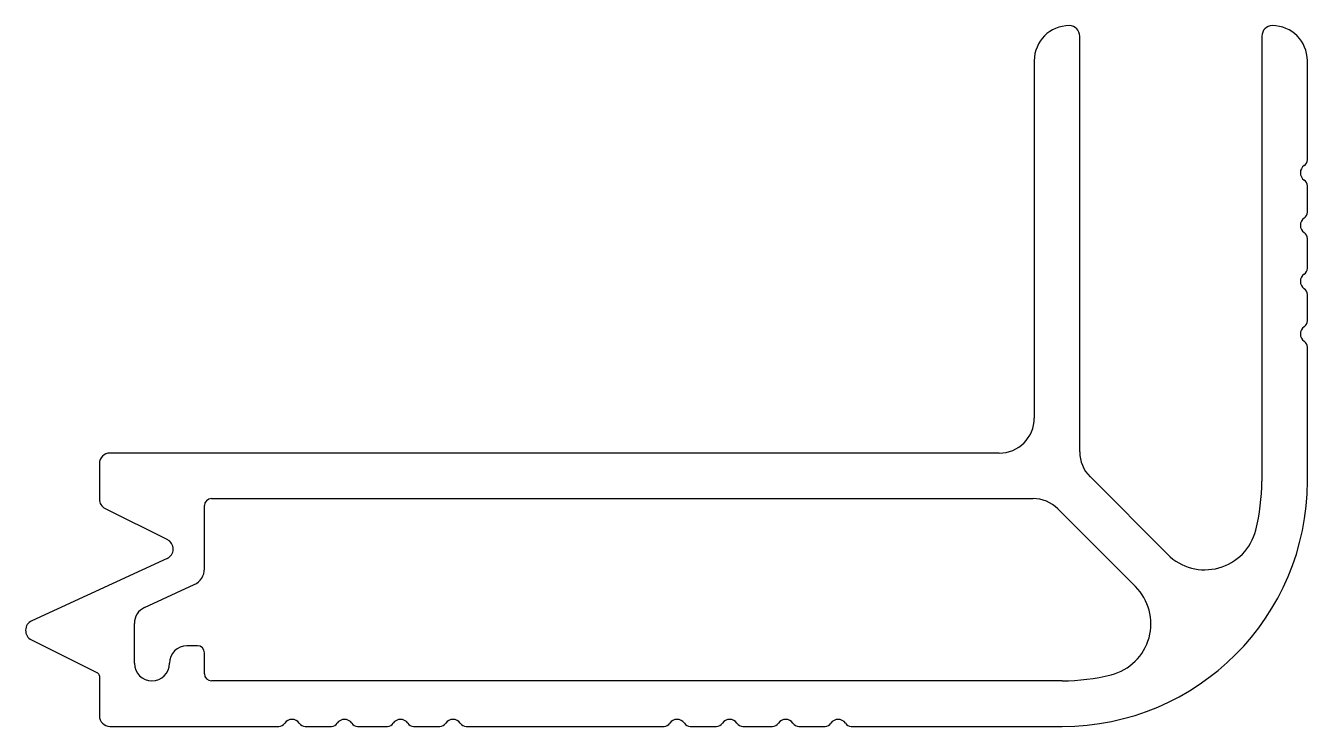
# Model space of a CAD drawing. Extents: x 421.6 to 458.2, y 777.4 to 797.4.
import ezdxf

# ---------------------------------------------------------------- set-up
doc = ezdxf.new("R2010")
doc.units = 0
doc.layers.get('0').update_dxf_attribs({"linetype": 'CONTINUOUS'})

msp = doc.modelspace()

# ---------------------------------------------------------------- linework, layer by layer
for p, q in [((451.666, 785.244), (451.666, 797.11)), ((456.866, 797.11), (456.866, 784.41)), ((450.366, 796.41), (450.366, 786.21)), ((458.166, 793.584), (458.166, 796.41)), ((458.166, 792.084), (458.166, 792.836)), ((458.166, 790.484), (458.166, 791.336)), ((458.166, 788.984), (458.166, 789.736)), ((458.166, 784.41), (458.166, 788.236)), ((423.666, 784.91), (423.666, 783.896)), ((449.366, 785.21), (423.966, 785.21)), ((454.177, 782.319), (451.959, 784.537)), ((426.866, 783.91), (450.333, 783.91)), ((423.832, 783.627), (425.607, 782.74)), ((426.666, 781.91), (426.666, 783.71)), ((451.04, 783.617), (453.258, 781.399)), ((425.598, 782.199), (421.734, 780.422)), ((424.957, 780.803), (426.375, 781.456)), ((424.666, 779.21), (424.666, 780.349)), ((421.725, 779.881), (423.611, 778.938)), ((426.466, 779.71), (426.166, 779.71)), ((426.666, 778.91), (426.666, 779.51)), ((423.666, 778.849), (423.666, 777.71)), ((451.166, 778.71), (426.866, 778.71)), ((423.966, 777.41), (428.792, 777.41)), ((429.54, 777.41), (430.292, 777.41)), ((431.04, 777.41), (431.892, 777.41)), ((432.64, 777.41), (433.392, 777.41)), ((434.14, 777.41), (439.792, 777.41)), ((440.54, 777.41), (441.292, 777.41)), ((442.04, 777.41), (442.892, 777.41)), ((443.64, 777.41), (444.392, 777.41)), ((445.14, 777.41), (451.166, 777.41))]:
    msp.add_line(p, q)
for centre, radius, start, end in [((451.366, 796.41), 1, 90, 180), ((451.366, 797.11), 0.3, 0, 90), ((457.166, 797.11), 0.3, 90, 180), ((457.166, 796.41), 1, 0, 90), ((458.216, 793.21), 0.25, 123.749, 236.251), ((457.966, 793.584), 0.2, 303.749, 0), ((457.966, 792.836), 0.2, 0, 56.251), ((458.216, 791.71), 0.25, 123.749, 236.251), ((457.966, 792.084), 0.2, 303.749, 0), ((457.966, 791.336), 0.2, 0, 56.251), ((457.966, 790.484), 0.2, 303.749, 0), ((458.216, 790.11), 0.25, 123.749, 236.251), ((457.966, 789.736), 0.2, 0, 56.251), ((457.966, 788.984), 0.2, 303.749, 0), ((458.216, 788.61), 0.25, 123.749, 236.251), ((457.966, 788.236), 0.2, 0, 56.251), ((449.366, 786.21), 1, 270, 0), ((452.666, 785.244), 1, 180, 225), ((423.966, 784.91), 0.3, 90, 180), ((451.166, 784.41), 7, 270, 0), ((451.166, 784.41), 5.7, 345.7908, 0), ((423.966, 783.896), 0.3, 180, 243.4349), ((426.866, 783.71), 0.2, 90, 180), ((450.333, 782.91), 1, 45, 90), ((425.473, 782.472), 0.3, 294.7024, 63.4349), ((455.238, 783.379), 1.5, 225, 345.7908), ((426.166, 781.91), 0.5, 294.7024, 0), ((452.197, 780.339), 1.5, 284.2092, 45), ((425.166, 780.349), 0.5, 114.7024, 180), ((421.859, 780.149), 0.3, 114.7024, 243.4349), ((426.166, 779.21), 0.5, 90, 180), ((426.466, 779.51), 0.2, 0, 90), ((425.166, 779.21), 0.5, 180, 0), ((423.566, 778.849), 0.1, 0, 63.4349), ((426.866, 778.91), 0.2, 180, 270), ((451.166, 784.41), 5.7, 270, 284.2092), ((423.966, 777.71), 0.3, 180, 270), ((429.166, 777.36), 0.25, 33.749, 146.251), ((430.666, 777.36), 0.25, 33.749, 146.251), ((432.266, 777.36), 0.25, 33.749, 146.251), ((433.766, 777.36), 0.25, 33.749, 146.251), ((440.166, 777.36), 0.25, 33.749, 146.251), ((441.666, 777.36), 0.25, 33.749, 146.251), ((443.266, 777.36), 0.25, 33.749, 146.251), ((444.766, 777.36), 0.25, 33.749, 146.251), ((428.792, 777.61), 0.2, 270, 326.251), ((429.54, 777.61), 0.2, 213.749, 270), ((430.292, 777.61), 0.2, 270, 326.251), ((431.04, 777.61), 0.2, 213.749, 270), ((431.892, 777.61), 0.2, 270, 326.251), ((432.64, 777.61), 0.2, 213.749, 270), ((433.392, 777.61), 0.2, 270, 326.251), ((434.14, 777.61), 0.2, 213.749, 270), ((439.792, 777.61), 0.2, 270, 326.251), ((440.54, 777.61), 0.2, 213.749, 270), ((441.292, 777.61), 0.2, 270, 326.251), ((442.04, 777.61), 0.2, 213.749, 270), ((442.892, 777.61), 0.2, 270, 326.251), ((443.64, 777.61), 0.2, 213.749, 270), ((444.392, 777.61), 0.2, 270, 326.251), ((445.14, 777.61), 0.2, 213.749, 270)]:
    msp.add_arc(centre, radius, start, end)

doc.saveas('drawing.dxf')
